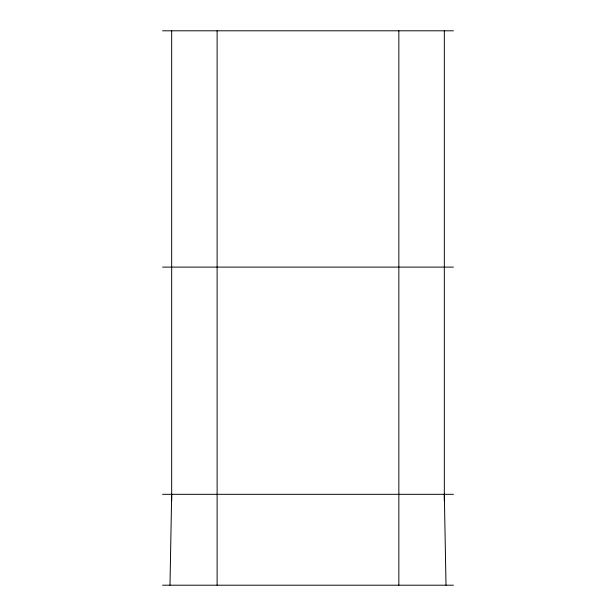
<?xml version="1.0" encoding="UTF-8"?>
<svg xmlns="http://www.w3.org/2000/svg" width="616" height="616" viewBox="0 0 616 616"><rect width="100%" height="100%" fill="white"/><g stroke="black" fill="none" stroke-linecap="round" stroke-linejoin="round"><path stroke-width="0.92" d="M169.993 585.2L171.672 494.317M162.585 30.8L453.415 30.8M162.585 267.105L453.415 267.105M162.585 494.317L453.415 494.317M162.585 585.2L453.415 585.2M444.328 494.317L446.007 585.2M444.328 30.8L444.328 501.008M398.845 30.8L398.845 585.2M217.117 30.8L217.117 585.2M171.672 30.8L171.672 501.008"/></g></svg>
